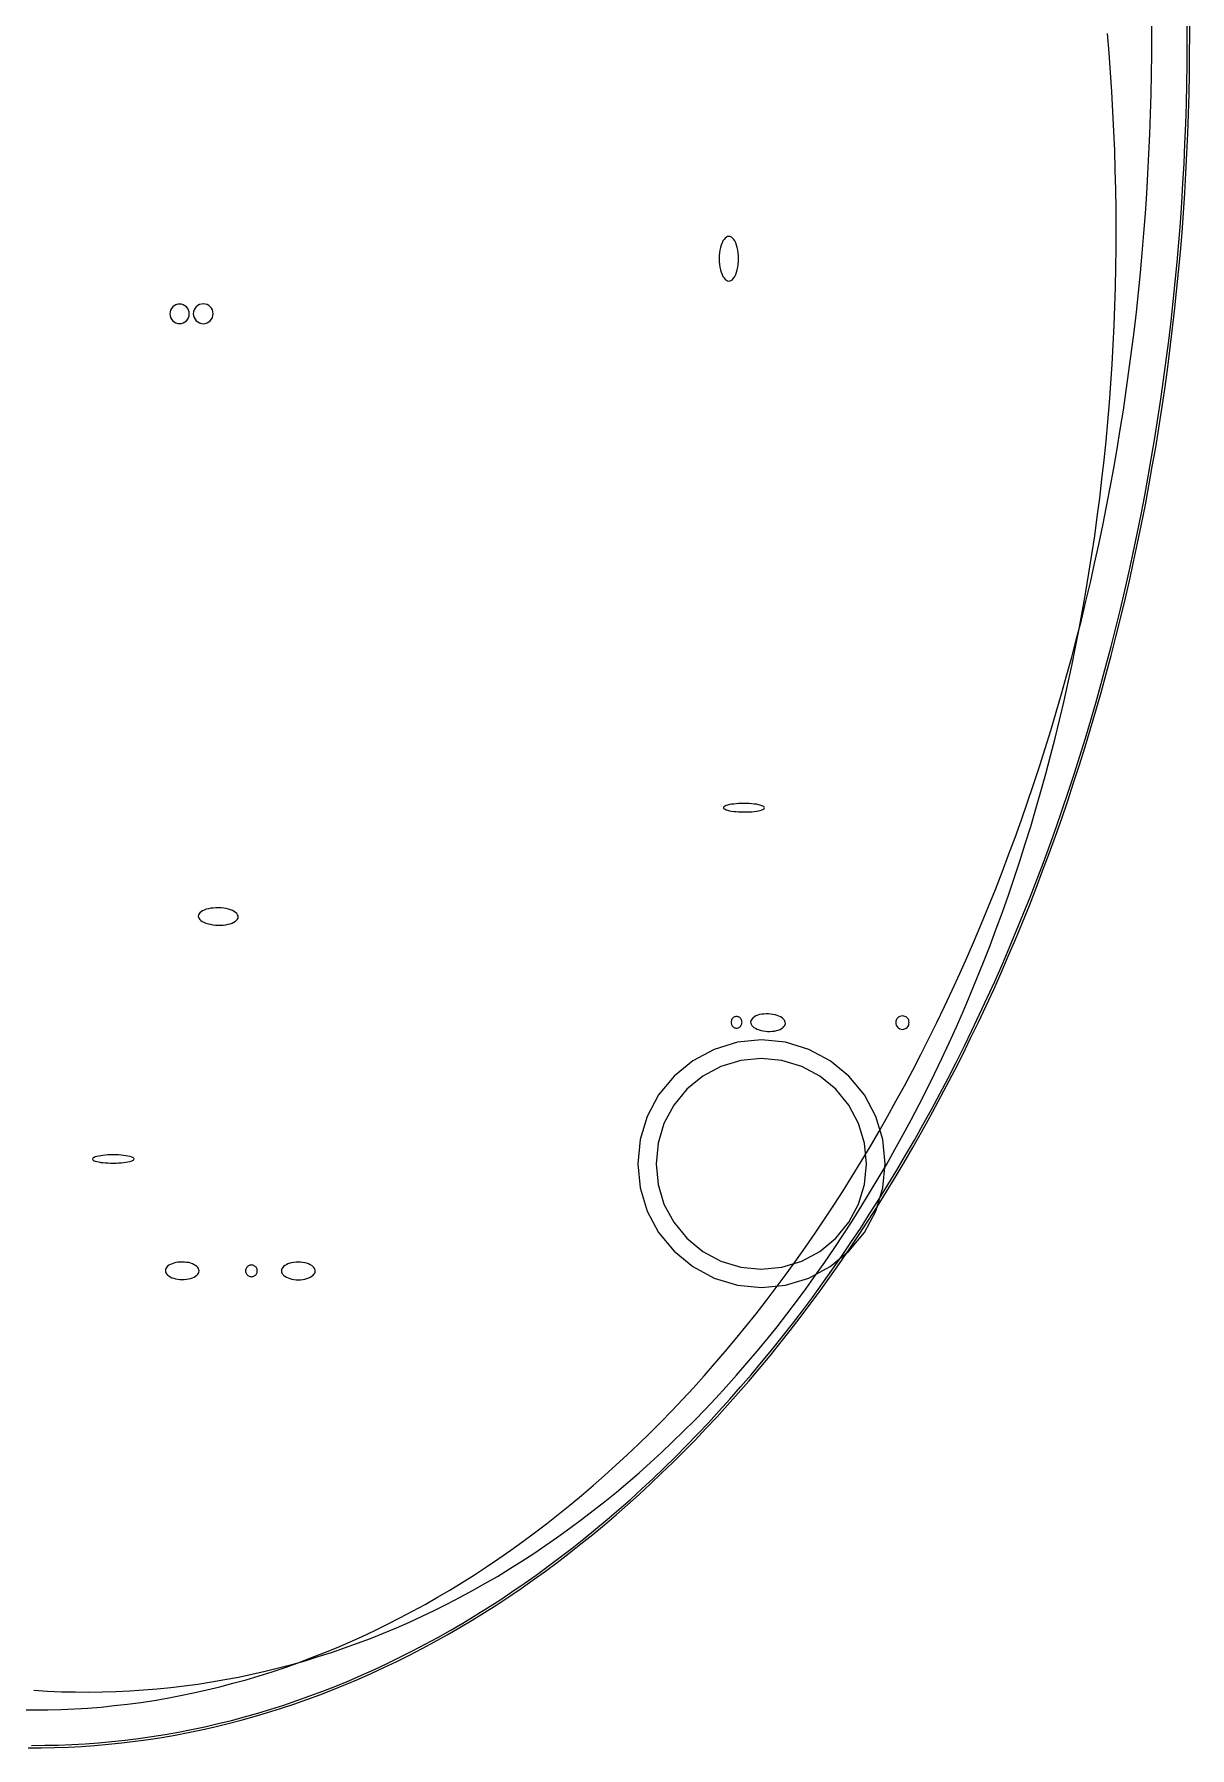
# Model space of a CAD drawing. Extents: x -1 to 217, y -22 to 302.
# Drawn here: x 107.8 to 217.1, y -22.3 to 139.6 of the extents above; entities that cross this region are included whole.
import ezdxf

# ---------------------------------------------------------------- set-up
doc = ezdxf.new("R2010")
doc.units = 0

msp = doc.modelspace()

# ---------------------------------------------------------------- linework, layer by layer
at = {"layer": 'CIRCLES'}
for p, q in [((120.67, 113.4), (120.65, 113.22)), ((120.72, 113.57), (120.67, 113.4)), ((120.8, 113.73), (120.72, 113.57)), ((120.92, 113.87), (120.8, 113.73)), ((121.06, 113.99), (120.92, 113.87)), ((121.22, 114.07), (121.06, 113.99)), ((121.39, 114.13), (121.22, 114.07)), ((121.57, 114.14), (121.39, 114.13)), ((121.75, 114.13), (121.57, 114.14)), ((121.92, 114.07), (121.75, 114.13)), ((122.08, 113.99), (121.92, 114.07)), ((122.22, 113.87), (122.08, 113.99)), ((122.34, 113.73), (122.22, 113.87)), ((122.42, 113.57), (122.34, 113.73)), ((122.48, 113.4), (122.42, 113.57)), ((122.49, 113.22), (122.48, 113.4)), ((122.89, 113.41), (122.87, 113.23)), ((122.94, 113.59), (122.89, 113.41)), ((123.03, 113.75), (122.94, 113.59)), ((123.15, 113.89), (123.03, 113.75)), ((123.29, 114.01), (123.15, 113.89)), ((123.45, 114.09), (123.29, 114.01)), ((123.63, 114.15), (123.45, 114.09)), ((123.81, 114.17), (123.63, 114.15)), ((123.99, 114.15), (123.81, 114.17)), ((124.17, 114.09), (123.99, 114.15)), ((124.33, 114.01), (124.17, 114.09)), ((124.47, 113.89), (124.33, 114.01)), ((124.59, 113.75), (124.47, 113.89)), ((124.68, 113.59), (124.59, 113.75)), ((124.73, 113.41), (124.68, 113.59)), ((124.75, 113.23), (124.73, 113.41)), ((120.65, 113.22), (120.67, 113.04)), ((120.67, 113.04), (120.72, 112.87)), ((120.72, 112.87), (120.8, 112.71)), ((120.8, 112.71), (120.92, 112.57)), ((120.92, 112.57), (121.06, 112.45)), ((121.06, 112.45), (121.22, 112.37)), ((121.22, 112.37), (121.39, 112.32)), ((121.39, 112.32), (121.57, 112.3)), ((121.57, 112.3), (121.75, 112.32)), ((121.75, 112.32), (121.92, 112.37)), ((121.92, 112.37), (122.08, 112.45)), ((122.08, 112.45), (122.22, 112.57)), ((122.22, 112.57), (122.34, 112.71)), ((122.34, 112.71), (122.42, 112.87)), ((122.42, 112.87), (122.48, 113.04)), ((122.48, 113.04), (122.49, 113.22)), ((122.87, 113.23), (122.89, 113.05)), ((122.89, 113.05), (122.94, 112.87)), ((122.94, 112.87), (123.03, 112.71)), ((123.03, 112.71), (123.15, 112.57)), ((123.15, 112.57), (123.29, 112.45)), ((123.29, 112.45), (123.45, 112.36)), ((123.45, 112.36), (123.63, 112.31)), ((123.63, 112.31), (123.81, 112.29)), ((123.81, 112.29), (123.99, 112.31)), ((123.99, 112.31), (124.17, 112.36)), ((124.17, 112.36), (124.33, 112.45)), ((124.33, 112.45), (124.47, 112.57)), ((124.47, 112.57), (124.59, 112.71)), ((124.59, 112.71), (124.68, 112.87)), ((124.68, 112.87), (124.73, 113.05)), ((124.73, 113.05), (124.75, 113.23)), ((189.31, 46.35), (189.29, 46.23)), ((189.29, 46.23), (189.31, 46.1)), ((189.34, 46.47), (189.31, 46.35)), ((189.31, 46.1), (189.34, 45.98)), ((189.4, 46.58), (189.34, 46.47)), ((189.34, 45.98), (189.4, 45.88)), ((189.48, 46.68), (189.4, 46.58)), ((189.4, 45.88), (189.48, 45.78)), ((189.58, 46.76), (189.48, 46.68)), ((189.48, 45.78), (189.58, 45.7)), ((189.69, 46.81), (189.58, 46.76)), ((189.58, 45.7), (189.69, 45.64)), ((189.8, 46.85), (189.69, 46.81)), ((189.69, 45.64), (189.8, 45.61)), ((189.93, 46.86), (189.8, 46.85)), ((189.8, 45.61), (189.93, 45.59)), ((190.05, 46.85), (189.93, 46.86)), ((189.93, 45.59), (190.05, 45.61)), ((190.17, 46.81), (190.05, 46.85)), ((190.05, 45.61), (190.17, 45.64)), ((190.28, 46.76), (190.17, 46.81)), ((190.17, 45.64), (190.28, 45.7)), ((190.38, 46.68), (190.28, 46.76)), ((190.28, 45.7), (190.38, 45.78)), ((190.46, 46.58), (190.38, 46.68)), ((190.38, 45.78), (190.46, 45.88)), ((190.52, 46.47), (190.46, 46.58)), ((190.46, 45.88), (190.52, 45.98)), ((190.55, 46.35), (190.52, 46.47)), ((190.52, 45.98), (190.55, 46.1)), ((190.56, 46.23), (190.55, 46.35)), ((190.55, 46.1), (190.56, 46.23)), ((174.32, 44.37), (172.12, 43.7)), ((176.6, 44.59), (174.32, 44.37)), ((178.88, 44.37), (176.6, 44.59)), ((181.08, 43.7), (178.88, 44.37)), ((170.1, 42.62), (168.33, 41.17)), ((172.12, 43.7), (170.1, 42.62)), ((174.64, 42.65), (172.77, 42.09)), ((176.58, 42.85), (174.64, 42.65)), ((178.53, 42.65), (176.58, 42.85)), ((180.4, 42.09), (178.53, 42.65)), ((183.1, 42.62), (181.08, 43.7)), ((184.87, 41.17), (183.1, 42.62)), ((168.33, 41.17), (166.87, 39.39)), ((171.05, 41.17), (169.54, 39.93)), ((172.77, 42.09), (171.05, 41.17)), ((182.12, 41.17), (180.4, 42.09)), ((183.63, 39.93), (182.12, 41.17)), ((186.33, 39.39), (184.87, 41.17)), ((166.87, 39.39), (165.79, 37.37)), ((169.54, 39.93), (168.3, 38.42)), ((184.86, 38.42), (183.63, 39.93)), ((187.41, 37.37), (186.33, 39.39)), ((165.79, 37.37), (165.13, 35.18)), ((168.3, 38.42), (167.38, 36.7)), ((185.79, 36.7), (184.86, 38.42)), ((188.08, 35.18), (187.41, 37.37)), ((167.38, 36.7), (166.82, 34.83)), ((186.35, 34.83), (185.79, 36.7)), ((165.13, 35.18), (164.9, 32.89)), ((166.82, 34.83), (166.63, 32.89)), ((186.54, 32.89), (186.35, 34.83)), ((188.3, 32.89), (188.08, 35.18)), ((164.9, 32.89), (165.13, 30.61)), ((166.63, 32.89), (166.82, 30.94)), ((186.35, 30.94), (186.54, 32.89)), ((188.08, 30.61), (188.3, 32.89)), ((166.82, 30.94), (167.38, 29.08)), ((185.79, 29.08), (186.35, 30.94)), ((165.13, 30.61), (165.79, 28.42)), ((187.41, 28.42), (188.08, 30.61)), ((165.79, 28.42), (166.87, 26.39)), ((167.38, 29.08), (168.3, 27.36)), ((184.86, 27.36), (185.79, 29.08)), ((186.33, 26.39), (187.41, 28.42)), ((166.87, 26.39), (168.33, 24.62)), ((168.3, 27.36), (169.54, 25.85)), ((183.63, 25.85), (184.86, 27.36)), ((184.87, 24.62), (186.33, 26.39)), ((168.33, 24.62), (170.1, 23.17)), ((169.54, 25.85), (171.05, 24.61)), ((171.05, 24.61), (172.77, 23.69)), ((180.4, 23.69), (182.12, 24.61)), ((182.12, 24.61), (183.63, 25.85)), ((183.1, 23.17), (184.87, 24.62)), ((170.1, 23.17), (172.12, 22.08)), ((172.77, 23.69), (174.64, 23.12)), ((174.64, 23.12), (176.58, 22.93)), ((176.58, 22.93), (178.53, 23.12)), ((178.53, 23.12), (180.4, 23.69)), ((181.08, 22.08), (183.1, 23.17)), ((172.12, 22.08), (174.32, 21.42)), ((174.32, 21.42), (176.6, 21.19)), ((176.6, 21.19), (178.88, 21.42)), ((178.88, 21.42), (181.08, 22.08))]:
    msp.add_line(p, q, dxfattribs=at)
at = {"layer": 'ELLIPSES'}
for p, q in [((213.51, 139.63), (213.51, 141.52)), ((217.1, 139.63), (217.09, 141.51)), ((209.48, 137.88), (209.32, 139.73)), ((213.51, 137.75), (213.51, 139.63)), ((216.87, 138.7), (216.87, 140.58)), ((217.09, 137.76), (217.1, 139.63)), ((209.61, 136.04), (209.48, 137.88)), ((213.48, 135.86), (213.51, 137.75)), ((216.86, 136.82), (216.87, 138.7)), ((217.07, 135.88), (217.09, 137.76)), ((216.83, 134.94), (216.86, 136.82)), ((209.74, 134.19), (209.61, 136.04)), ((213.45, 133.98), (213.48, 135.86)), ((216.78, 133.06), (216.83, 134.94)), ((217.03, 134), (217.07, 135.88)), ((209.84, 132.35), (209.74, 134.19)), ((213.39, 132.1), (213.45, 133.98)), ((216.72, 131.19), (216.78, 133.06)), ((216.98, 132.13), (217.03, 134)), ((209.93, 130.5), (209.84, 132.35)), ((213.33, 130.21), (213.39, 132.1)), ((216.65, 129.31), (216.72, 131.19)), ((216.92, 130.25), (216.98, 132.13)), ((210, 128.65), (209.93, 130.5)), ((213.24, 128.33), (213.33, 130.21)), ((216.83, 128.38), (216.92, 130.25)), ((210.06, 126.81), (210, 128.65)), ((213.15, 126.45), (213.24, 128.33)), ((216.56, 127.44), (216.65, 129.31)), ((216.74, 126.51), (216.83, 128.38)), ((210.1, 124.97), (210.06, 126.81)), ((213.03, 124.58), (213.15, 126.45)), ((216.46, 125.57), (216.56, 127.44)), ((216.63, 124.64), (216.74, 126.51)), ((210.13, 123.12), (210.1, 124.97)), ((216.34, 123.7), (216.46, 125.57)), ((210.14, 121.28), (210.13, 123.12)), ((212.91, 122.7), (213.03, 124.58)), ((216.21, 121.83), (216.34, 123.7)), ((216.5, 122.77), (216.63, 124.64)), ((212.76, 120.83), (212.91, 122.7)), ((216.06, 119.96), (216.21, 121.83)), ((216.37, 120.9), (216.5, 122.77)), ((172.87, 119.92), (172.79, 119.72)), ((172.96, 120.11), (172.87, 119.92)), ((173.06, 120.26), (172.96, 120.11)), ((173.17, 120.38), (173.06, 120.26)), ((173.28, 120.47), (173.17, 120.38)), ((173.39, 120.52), (173.28, 120.47)), ((173.51, 120.54), (173.39, 120.52)), ((173.63, 120.52), (173.51, 120.54)), ((173.75, 120.47), (173.63, 120.52)), ((173.86, 120.38), (173.75, 120.47)), ((173.97, 120.26), (173.86, 120.38)), ((174.07, 120.11), (173.97, 120.26)), ((174.16, 119.92), (174.07, 120.11)), ((174.24, 119.72), (174.16, 119.92)), ((210.13, 119.44), (210.14, 121.28)), ((212.61, 118.96), (212.76, 120.83)), ((215.9, 118.1), (216.06, 119.96)), ((216.21, 119.04), (216.37, 120.9)), ((172.61, 118.71), (172.6, 118.43)), ((172.6, 118.43), (172.61, 118.16)), ((172.63, 118.98), (172.61, 118.71)), ((172.67, 119.24), (172.63, 118.98)), ((172.73, 119.49), (172.67, 119.24)), ((172.79, 119.72), (172.73, 119.49)), ((174.3, 119.49), (174.24, 119.72)), ((174.35, 119.24), (174.3, 119.49)), ((174.39, 118.98), (174.35, 119.24)), ((174.42, 118.71), (174.39, 118.98)), ((174.42, 118.43), (174.42, 118.71)), ((174.42, 118.16), (174.42, 118.43)), ((210.11, 117.6), (210.13, 119.44)), ((212.44, 117.09), (212.61, 118.96)), ((216.04, 117.18), (216.21, 119.04)), ((172.61, 118.16), (172.63, 117.89)), ((172.63, 117.89), (172.67, 117.63)), ((172.67, 117.63), (172.73, 117.38)), ((172.73, 117.38), (172.79, 117.15)), ((172.79, 117.15), (172.87, 116.94)), ((172.87, 116.94), (172.96, 116.76)), ((172.96, 116.76), (173.06, 116.61)), ((173.06, 116.61), (173.17, 116.48)), ((173.86, 116.48), (173.97, 116.61)), ((173.97, 116.61), (174.07, 116.76)), ((174.07, 116.76), (174.16, 116.94)), ((174.16, 116.94), (174.24, 117.15)), ((174.24, 117.15), (174.3, 117.38)), ((174.3, 117.38), (174.35, 117.63)), ((174.35, 117.63), (174.39, 117.89)), ((174.39, 117.89), (174.42, 118.16)), ((210.07, 115.77), (210.11, 117.6)), ((212.25, 115.23), (212.44, 117.09)), ((215.73, 116.24), (215.9, 118.1)), ((215.86, 115.32), (216.04, 117.18)), ((173.17, 116.48), (173.28, 116.4)), ((173.28, 116.4), (173.39, 116.34)), ((173.39, 116.34), (173.51, 116.32)), ((173.51, 116.32), (173.63, 116.34)), ((173.63, 116.34), (173.75, 116.4)), ((173.75, 116.4), (173.86, 116.48)), ((210.01, 113.94), (210.07, 115.77)), ((212.05, 113.37), (212.25, 115.23)), ((215.53, 114.38), (215.73, 116.24)), ((215.66, 113.47), (215.86, 115.32)), ((209.94, 112.11), (210.01, 113.94)), ((211.83, 111.51), (212.05, 113.37)), ((215.33, 112.53), (215.53, 114.38)), ((215.45, 111.61), (215.66, 113.47)), ((209.86, 110.28), (209.94, 112.11)), ((215.11, 110.68), (215.33, 112.53)), ((209.75, 108.46), (209.86, 110.28)), ((211.6, 109.66), (211.83, 111.51)), ((214.88, 108.83), (215.11, 110.68)), ((215.22, 109.77), (215.45, 111.61)), ((211.35, 107.81), (211.6, 109.66)), ((214.63, 106.99), (214.88, 108.83)), ((214.98, 107.92), (215.22, 109.77)), ((209.63, 106.64), (209.75, 108.46)), ((211.09, 105.97), (211.35, 107.81)), ((214.37, 105.16), (214.63, 106.99)), ((214.73, 106.09), (214.98, 107.92)), ((209.5, 104.82), (209.63, 106.64)), ((210.82, 104.13), (211.09, 105.97)), ((214.46, 104.25), (214.73, 106.09)), ((209.35, 103.01), (209.5, 104.82)), ((210.53, 102.29), (210.82, 104.13)), ((214.09, 103.32), (214.37, 105.16)), ((214.17, 102.42), (214.46, 104.25)), ((209.18, 101.2), (209.35, 103.01)), ((210.23, 100.46), (210.53, 102.29)), ((213.8, 101.5), (214.09, 103.32)), ((213.88, 100.6), (214.17, 102.42)), ((209, 99.4), (209.18, 101.2)), ((209.91, 98.64), (210.23, 100.46)), ((213.49, 99.67), (213.8, 101.5)), ((213.56, 98.78), (213.88, 100.6)), ((208.8, 97.6), (209, 99.4)), ((213.17, 97.86), (213.49, 99.67)), ((208.59, 95.81), (208.8, 97.6)), ((209.58, 96.82), (209.91, 98.64)), ((212.84, 96.04), (213.17, 97.86)), ((213.24, 96.96), (213.56, 98.78)), ((208.35, 94.02), (208.59, 95.81)), ((209.23, 95.01), (209.58, 96.82)), ((212.49, 94.24), (212.84, 96.04)), ((212.9, 95.16), (213.24, 96.96)), ((208.11, 92.24), (208.35, 94.02)), ((208.87, 93.21), (209.23, 95.01)), ((212.13, 92.44), (212.49, 94.24)), ((212.54, 93.35), (212.9, 95.16)), ((208.49, 91.41), (208.87, 93.21)), ((211.75, 90.64), (212.13, 92.44)), ((212.17, 91.56), (212.54, 93.35)), ((207.85, 90.47), (208.11, 92.24)), ((208.1, 89.62), (208.49, 91.41)), ((211.79, 89.77), (212.17, 91.56)), ((207.57, 88.7), (207.85, 90.47)), ((207.7, 87.83), (208.1, 89.62)), ((211.36, 88.86), (211.75, 90.64)), ((211.39, 87.98), (211.79, 89.77)), ((207.28, 86.94), (207.57, 88.7)), ((207.28, 86.05), (207.7, 87.83)), ((210.96, 87.08), (211.36, 88.86)), ((210.98, 86.21), (211.39, 87.98)), ((206.85, 84.28), (207.28, 86.05)), ((206.97, 85.18), (207.28, 86.94)), ((210.54, 85.31), (210.96, 87.08)), ((210.56, 84.44), (210.98, 86.21)), ((206.4, 82.52), (206.85, 84.28)), ((206.64, 83.44), (206.97, 85.18)), ((210.11, 83.54), (210.54, 85.31)), ((210.12, 82.68), (210.56, 84.44)), ((206.3, 81.7), (206.64, 83.44)), ((209.66, 81.78), (210.11, 83.54)), ((209.67, 80.93), (210.12, 82.68)), ((205.94, 80.77), (206.4, 82.52)), ((205.95, 79.96), (206.3, 81.7)), ((209.2, 80.03), (209.66, 81.78)), ((205.46, 79.02), (205.94, 80.77)), ((205.58, 78.24), (205.95, 79.96)), ((208.73, 78.29), (209.2, 80.03)), ((209.2, 79.18), (209.67, 80.93)), ((204.98, 77.29), (205.46, 79.02)), ((205.19, 76.52), (205.58, 78.24)), ((208.24, 76.56), (208.73, 78.29)), ((208.72, 77.44), (209.2, 79.18)), ((204.47, 75.56), (204.98, 77.29)), ((204.79, 74.82), (205.19, 76.52)), ((207.74, 74.83), (208.24, 76.56)), ((208.23, 75.71), (208.72, 77.44)), ((203.96, 73.84), (204.47, 75.56)), ((204.37, 73.12), (204.79, 74.82)), ((207.23, 73.11), (207.74, 74.83)), ((207.72, 73.99), (208.23, 75.71)), ((203.43, 72.13), (203.96, 73.84)), ((203.94, 71.43), (204.37, 73.12)), ((206.7, 71.41), (207.23, 73.11)), ((207.2, 72.28), (207.72, 73.99)), ((202.89, 70.43), (203.43, 72.13)), ((203.49, 69.75), (203.94, 71.43)), ((206.16, 69.71), (206.7, 71.41)), ((206.67, 70.58), (207.2, 72.28)), ((202.33, 68.74), (202.89, 70.43)), ((203.03, 68.08), (203.49, 69.75)), ((205.6, 68.02), (206.16, 69.71)), ((206.12, 68.88), (206.67, 70.58)), ((201.76, 67.06), (202.33, 68.74)), ((202.55, 66.42), (203.03, 68.08)), ((205.04, 66.34), (205.6, 68.02)), ((205.56, 67.2), (206.12, 68.88)), ((173.02, 66.6), (173, 66.55)), ((173, 66.55), (173.01, 66.49)), ((173.01, 66.49), (173.06, 66.44)), ((173.07, 66.65), (173.02, 66.6)), ((173.06, 66.44), (173.15, 66.39)), ((173.15, 66.7), (173.07, 66.65)), ((173.26, 66.75), (173.15, 66.7)), ((173.4, 66.79), (173.26, 66.75)), ((173.57, 66.83), (173.4, 66.79)), ((173.76, 66.86), (173.57, 66.83)), ((173.97, 66.89), (173.76, 66.86)), ((174.2, 66.92), (173.97, 66.89)), ((174.44, 66.93), (174.2, 66.92)), ((174.69, 66.94), (174.44, 66.93)), ((174.94, 66.94), (174.69, 66.94)), ((175.19, 66.94), (174.94, 66.94)), ((175.44, 66.93), (175.19, 66.94)), ((175.68, 66.91), (175.44, 66.93)), ((175.91, 66.89), (175.68, 66.91)), ((176.12, 66.86), (175.91, 66.89)), ((176.31, 66.82), (176.12, 66.86)), ((176.48, 66.78), (176.31, 66.82)), ((176.62, 66.73), (176.48, 66.78)), ((176.73, 66.69), (176.62, 66.73)), ((176.81, 66.64), (176.73, 66.69)), ((176.73, 66.38), (176.81, 66.43)), ((176.86, 66.58), (176.81, 66.64)), ((176.81, 66.43), (176.86, 66.48)), ((176.88, 66.53), (176.86, 66.58)), ((176.86, 66.48), (176.88, 66.53)), ((201.18, 65.39), (201.76, 67.06)), ((202.06, 64.77), (202.55, 66.42)), ((204.99, 65.53), (205.56, 67.2)), ((173.15, 66.39), (173.26, 66.34)), ((173.26, 66.34), (173.4, 66.3)), ((173.4, 66.3), (173.57, 66.26)), ((173.57, 66.26), (173.76, 66.22)), ((173.76, 66.22), (173.97, 66.19)), ((173.97, 66.19), (174.19, 66.17)), ((174.19, 66.17), (174.43, 66.15)), ((174.43, 66.15), (174.68, 66.14)), ((174.68, 66.14), (174.94, 66.14)), ((174.94, 66.14), (175.19, 66.14)), ((175.19, 66.14), (175.44, 66.15)), ((175.44, 66.15), (175.68, 66.16)), ((175.68, 66.16), (175.9, 66.19)), ((175.9, 66.19), (176.12, 66.21)), ((176.12, 66.21), (176.31, 66.25)), ((176.31, 66.25), (176.47, 66.29)), ((176.47, 66.29), (176.62, 66.33)), ((176.62, 66.33), (176.73, 66.38)), ((200.58, 63.73), (201.18, 65.39)), ((204.4, 63.86), (204.99, 65.53)), ((204.46, 64.67), (205.04, 66.34)), ((199.97, 62.08), (200.58, 63.73)), ((201.55, 63.13), (202.06, 64.77)), ((203.8, 62.21), (204.4, 63.86)), ((203.86, 63.01), (204.46, 64.67)), ((199.35, 60.44), (199.97, 62.08)), ((201.03, 61.5), (201.55, 63.13)), ((203.19, 60.56), (203.8, 62.21)), ((203.26, 61.36), (203.86, 63.01)), ((198.72, 58.82), (199.35, 60.44)), ((200.5, 59.88), (201.03, 61.5)), ((202.57, 58.93), (203.19, 60.56)), ((202.64, 59.73), (203.26, 61.36)), ((198.07, 57.2), (198.72, 58.82)), ((199.95, 58.27), (200.5, 59.88)), ((201.93, 57.31), (202.57, 58.93)), ((202.01, 58.1), (202.64, 59.73)), ((123.6, 56.71), (123.49, 56.61)), ((123.74, 56.79), (123.6, 56.71)), ((123.91, 56.87), (123.74, 56.79)), ((124.09, 56.94), (123.91, 56.87)), ((124.3, 56.99), (124.09, 56.94)), ((124.52, 57.04), (124.3, 56.99)), ((124.76, 57.06), (124.52, 57.04)), ((125, 57.08), (124.76, 57.06)), ((125.25, 57.08), (125, 57.08)), ((125.49, 57.07), (125.25, 57.08)), ((125.74, 57.04), (125.49, 57.07)), ((125.97, 57), (125.74, 57.04)), ((126.19, 56.95), (125.97, 57)), ((126.39, 56.88), (126.19, 56.95)), ((126.58, 56.81), (126.39, 56.88)), ((126.74, 56.72), (126.58, 56.81)), ((126.87, 56.63), (126.74, 56.72)), ((197.41, 55.6), (198.07, 57.2)), ((199.38, 56.67), (199.95, 58.27)), ((201.28, 55.7), (201.93, 57.31)), ((201.36, 56.48), (202.01, 58.1)), ((123.36, 56.41), (123.34, 56.3)), ((123.34, 56.3), (123.35, 56.2)), ((123.35, 56.2), (123.4, 56.09)), ((123.41, 56.51), (123.36, 56.41)), ((123.4, 56.09), (123.48, 55.99)), ((123.49, 56.61), (123.41, 56.51)), ((123.48, 55.99), (123.58, 55.89)), ((123.58, 55.89), (123.72, 55.79)), ((123.72, 55.79), (123.88, 55.71)), ((123.88, 55.71), (124.06, 55.63)), ((124.06, 55.63), (124.27, 55.57)), ((124.27, 55.57), (124.49, 55.52)), ((124.49, 55.52), (124.72, 55.48)), ((124.72, 55.48), (124.96, 55.45)), ((124.96, 55.45), (125.21, 55.44)), ((125.21, 55.44), (125.45, 55.44)), ((125.45, 55.44), (125.7, 55.45)), ((125.7, 55.45), (125.93, 55.48)), ((125.93, 55.48), (126.15, 55.52)), ((126.15, 55.52), (126.36, 55.58)), ((126.36, 55.58), (126.55, 55.64)), ((126.55, 55.64), (126.71, 55.72)), ((126.71, 55.72), (126.85, 55.81)), ((126.85, 55.81), (126.96, 55.9)), ((126.98, 56.53), (126.87, 56.63)), ((126.96, 55.9), (127.05, 56)), ((127.06, 56.43), (126.98, 56.53)), ((127.05, 56), (127.1, 56.11)), ((127.1, 56.32), (127.06, 56.43)), ((127.12, 56.21), (127.1, 56.32)), ((127.1, 56.11), (127.12, 56.21)), ((196.73, 54.01), (197.41, 55.6)), ((198.21, 53.51), (198.8, 55.09)), ((198.8, 55.09), (199.38, 56.67)), ((200.62, 54.1), (201.28, 55.7)), ((200.7, 54.88), (201.36, 56.48)), ((196.05, 52.43), (196.73, 54.01)), ((197.6, 51.95), (198.21, 53.51)), ((199.94, 52.51), (200.62, 54.1)), ((200.03, 53.28), (200.7, 54.88)), ((195.35, 50.86), (196.05, 52.43)), ((196.98, 50.4), (197.6, 51.95)), ((199.26, 50.93), (199.94, 52.51)), ((199.35, 51.7), (200.03, 53.28)), ((194.64, 49.3), (195.35, 50.86)), ((196.34, 48.87), (196.98, 50.4)), ((198.56, 49.37), (199.26, 50.93)), ((198.66, 50.13), (199.35, 51.7)), ((193.91, 47.76), (194.64, 49.3)), ((195.69, 47.34), (196.34, 48.87)), ((197.84, 47.81), (198.56, 49.37)), ((197.95, 48.57), (198.66, 50.13)), ((176.42, 46.98), (176.24, 46.92)), ((176.62, 47.02), (176.42, 46.98)), ((176.82, 47.04), (176.62, 47.02)), ((177.03, 47.06), (176.82, 47.04)), ((177.25, 47.05), (177.03, 47.06)), ((177.46, 47.04), (177.25, 47.05)), ((177.67, 47.01), (177.46, 47.04)), ((177.88, 46.97), (177.67, 47.01)), ((178.07, 46.91), (177.88, 46.97)), ((193.18, 46.23), (193.91, 47.76)), ((195.03, 45.83), (195.69, 47.34)), ((196.5, 45.49), (197.23, 47.02)), ((197.12, 46.27), (197.84, 47.81)), ((197.23, 47.02), (197.95, 48.57)), ((173.74, 46.33), (173.73, 46.26)), ((173.73, 46.26), (173.74, 46.19)), ((173.75, 46.4), (173.74, 46.33)), ((173.74, 46.19), (173.75, 46.12)), ((173.77, 46.47), (173.75, 46.4)), ((173.75, 46.12), (173.77, 46.05)), ((173.8, 46.54), (173.77, 46.47)), ((173.77, 46.05), (173.8, 45.98)), ((173.84, 46.6), (173.8, 46.54)), ((173.8, 45.98), (173.84, 45.92)), ((173.88, 46.65), (173.84, 46.6)), ((173.84, 45.92), (173.88, 45.87)), ((173.93, 46.7), (173.88, 46.65)), ((173.88, 45.87), (173.93, 45.82)), ((173.99, 46.74), (173.93, 46.7)), ((173.93, 45.82), (173.99, 45.78)), ((174.05, 46.77), (173.99, 46.74)), ((173.99, 45.78), (174.05, 45.75)), ((174.11, 46.79), (174.05, 46.77)), ((174.05, 45.75), (174.11, 45.73)), ((174.18, 46.81), (174.11, 46.79)), ((174.11, 45.73), (174.18, 45.71)), ((174.24, 46.81), (174.18, 46.81)), ((174.18, 45.71), (174.24, 45.71)), ((174.31, 46.81), (174.24, 46.81)), ((174.24, 45.71), (174.31, 45.71)), ((174.38, 46.79), (174.31, 46.81)), ((174.31, 45.71), (174.38, 45.73)), ((174.44, 46.77), (174.38, 46.79)), ((174.38, 45.73), (174.44, 45.75)), ((174.5, 46.74), (174.44, 46.77)), ((174.44, 45.75), (174.5, 45.78)), ((174.56, 46.7), (174.5, 46.74)), ((174.5, 45.78), (174.56, 45.82)), ((174.61, 46.65), (174.56, 46.7)), ((174.56, 45.82), (174.61, 45.87)), ((174.65, 46.6), (174.61, 46.65)), ((174.61, 45.87), (174.65, 45.92)), ((174.69, 46.54), (174.65, 46.6)), ((174.65, 45.92), (174.69, 45.98)), ((174.72, 46.47), (174.69, 46.54)), ((174.69, 45.98), (174.72, 46.05)), ((174.74, 46.4), (174.72, 46.47)), ((174.72, 46.05), (174.74, 46.12)), ((174.75, 46.33), (174.74, 46.4)), ((174.74, 46.12), (174.75, 46.19)), ((174.76, 46.26), (174.75, 46.33)), ((174.75, 46.19), (174.76, 46.26)), ((175.59, 46.4), (175.57, 46.29)), ((175.57, 46.29), (175.58, 46.18)), ((175.58, 46.18), (175.62, 46.07)), ((175.64, 46.5), (175.59, 46.4)), ((175.62, 46.07), (175.68, 45.97)), ((175.71, 46.6), (175.64, 46.5)), ((175.68, 45.97), (175.78, 45.87)), ((175.81, 46.7), (175.71, 46.6)), ((175.78, 45.87), (175.89, 45.77)), ((175.93, 46.78), (175.81, 46.7)), ((175.89, 45.77), (176.03, 45.69)), ((176.08, 46.86), (175.93, 46.78)), ((176.03, 45.69), (176.19, 45.61)), ((176.24, 46.92), (176.08, 46.86)), ((176.19, 45.61), (176.37, 45.54)), ((176.37, 45.54), (176.56, 45.49)), ((176.56, 45.49), (176.76, 45.44)), ((176.76, 45.44), (176.97, 45.41)), ((176.97, 45.41), (177.18, 45.4)), ((177.18, 45.4), (177.4, 45.4)), ((177.4, 45.4), (177.61, 45.41)), ((177.61, 45.41), (177.82, 45.43)), ((177.82, 45.43), (178.01, 45.47)), ((178.01, 45.47), (178.19, 45.53)), ((178.24, 46.84), (178.07, 46.91)), ((178.19, 45.53), (178.36, 45.59)), ((178.4, 46.77), (178.24, 46.84)), ((178.36, 45.59), (178.5, 45.67)), ((178.54, 46.68), (178.4, 46.77)), ((178.5, 45.67), (178.62, 45.75)), ((178.66, 46.58), (178.54, 46.68)), ((178.62, 45.75), (178.72, 45.85)), ((178.75, 46.48), (178.66, 46.58)), ((178.72, 45.85), (178.8, 45.95)), ((178.81, 46.38), (178.75, 46.48)), ((178.8, 45.95), (178.84, 46.05)), ((178.85, 46.27), (178.81, 46.38)), ((178.84, 46.05), (178.86, 46.16)), ((178.86, 46.16), (178.85, 46.27)), ((192.43, 44.72), (193.18, 46.23)), ((194.35, 44.33), (195.03, 45.83)), ((195.76, 43.97), (196.5, 45.49)), ((196.38, 44.75), (197.12, 46.27)), ((191.67, 43.22), (192.43, 44.72)), ((193.66, 42.85), (194.35, 44.33)), ((195, 42.46), (195.76, 43.97)), ((195.64, 43.23), (196.38, 44.75)), ((190.9, 41.73), (191.67, 43.22)), ((192.95, 41.38), (193.66, 42.85)), ((194.24, 40.97), (195, 42.46)), ((194.88, 41.73), (195.64, 43.23)), ((190.12, 40.25), (190.9, 41.73)), ((192.23, 39.92), (192.95, 41.38)), ((193.46, 39.49), (194.24, 40.97)), ((194.1, 40.24), (194.88, 41.73)), ((189.32, 38.79), (190.12, 40.25)), ((191.5, 38.48), (192.23, 39.92)), ((192.67, 38.02), (193.46, 39.49)), ((193.32, 38.77), (194.1, 40.24)), ((187.7, 35.92), (188.52, 37.35)), ((188.52, 37.35), (189.32, 38.79)), ((190.75, 37.05), (191.5, 38.48)), ((191.72, 35.86), (192.53, 37.3)), ((191.87, 36.56), (192.67, 38.02)), ((192.53, 37.3), (193.32, 38.77)), ((186.87, 34.5), (187.7, 35.92)), ((189.22, 34.24), (190, 35.64)), ((190, 35.64), (190.75, 37.05)), ((190.9, 34.42), (191.72, 35.86)), ((191.06, 35.12), (191.87, 36.56)), ((186.03, 33.1), (186.87, 34.5)), ((188.44, 32.86), (189.22, 34.24)), ((190.08, 33), (190.9, 34.42)), ((190.23, 33.7), (191.06, 35.12)), ((113.36, 33.39), (113.34, 33.33)), ((113.34, 33.33), (113.36, 33.28)), ((113.41, 33.44), (113.36, 33.39)), ((113.36, 33.28), (113.41, 33.23)), ((113.49, 33.49), (113.41, 33.44)), ((113.41, 33.23), (113.49, 33.18)), ((113.6, 33.53), (113.49, 33.49)), ((113.49, 33.18), (113.6, 33.14)), ((113.75, 33.57), (113.6, 33.53)), ((113.6, 33.14), (113.75, 33.1)), ((113.92, 33.61), (113.75, 33.57)), ((113.75, 33.1), (113.92, 33.06)), ((114.11, 33.65), (113.92, 33.61)), ((113.92, 33.06), (114.11, 33.02)), ((114.32, 33.68), (114.11, 33.65)), ((114.11, 33.02), (114.32, 33)), ((114.55, 33.7), (114.32, 33.68)), ((114.32, 33), (114.55, 32.97)), ((114.8, 33.72), (114.55, 33.7)), ((114.55, 32.97), (114.8, 32.96)), ((115.05, 33.73), (114.8, 33.72)), ((114.8, 32.96), (115.05, 32.95)), ((115.3, 33.73), (115.05, 33.73)), ((115.05, 32.95), (115.3, 32.94)), ((115.56, 33.73), (115.3, 33.73)), ((115.3, 32.94), (115.56, 32.95)), ((115.81, 33.72), (115.56, 33.73)), ((115.56, 32.95), (115.81, 32.96)), ((116.05, 33.7), (115.81, 33.72)), ((115.81, 32.96), (116.06, 32.97)), ((116.28, 33.68), (116.05, 33.7)), ((116.06, 32.97), (116.29, 33)), ((116.5, 33.65), (116.28, 33.68)), ((116.29, 33), (116.5, 33.03)), ((116.69, 33.62), (116.5, 33.65)), ((116.5, 33.03), (116.69, 33.06)), ((116.86, 33.58), (116.69, 33.62)), ((116.69, 33.06), (116.86, 33.1)), ((117, 33.54), (116.86, 33.58)), ((116.86, 33.1), (117, 33.14)), ((117.12, 33.49), (117, 33.54)), ((117, 33.14), (117.12, 33.19)), ((117.2, 33.44), (117.12, 33.49)), ((117.12, 33.19), (117.2, 33.24)), ((117.25, 33.39), (117.2, 33.44)), ((117.2, 33.24), (117.25, 33.29)), ((117.27, 33.34), (117.25, 33.39)), ((117.25, 33.29), (117.27, 33.34)), ((185.18, 31.71), (186.03, 33.1)), ((187.64, 31.49), (188.44, 32.86)), ((189.24, 31.59), (190.08, 33)), ((189.4, 32.29), (190.23, 33.7)), ((184.32, 30.34), (185.18, 31.71)), ((186.83, 30.13), (187.64, 31.49)), ((187.7, 29.5), (188.55, 30.89)), ((188.39, 30.2), (189.24, 31.59)), ((188.55, 30.89), (189.4, 32.29)), ((183.44, 28.98), (184.32, 30.34)), ((186.01, 28.8), (186.83, 30.13)), ((186.83, 28.14), (187.7, 29.5)), ((187.53, 28.83), (188.39, 30.2)), ((181.67, 26.32), (182.56, 27.64)), ((182.56, 27.64), (183.44, 28.98)), ((185.18, 27.47), (186.01, 28.8)), ((185.95, 26.78), (186.83, 28.14)), ((186.65, 27.47), (187.53, 28.83)), ((180.76, 25.01), (181.67, 26.32)), ((183.47, 24.88), (184.33, 26.17)), ((184.33, 26.17), (185.18, 27.47)), ((184.88, 24.79), (185.77, 26.12)), ((185.06, 25.45), (185.95, 26.78)), ((185.77, 26.12), (186.65, 27.47)), ((179.85, 23.72), (180.76, 25.01)), ((182.6, 23.6), (183.47, 24.88)), ((183.98, 23.47), (184.88, 24.79)), ((184.16, 24.12), (185.06, 25.45)), ((120.24, 22.9), (120.23, 22.79)), ((120.23, 22.79), (120.24, 22.68)), ((120.28, 23), (120.24, 22.9)), ((120.24, 22.68), (120.28, 22.57)), ((120.35, 23.1), (120.28, 23)), ((120.44, 23.2), (120.35, 23.1)), ((120.56, 23.29), (120.44, 23.2)), ((120.7, 23.37), (120.56, 23.29)), ((120.86, 23.44), (120.7, 23.37)), ((121.03, 23.5), (120.86, 23.44)), ((121.22, 23.55), (121.03, 23.5)), ((121.41, 23.58), (121.22, 23.55)), ((121.62, 23.6), (121.41, 23.58)), ((121.83, 23.6), (121.62, 23.6)), ((122.04, 23.6), (121.83, 23.6)), ((122.24, 23.57), (122.04, 23.6)), ((122.44, 23.54), (122.24, 23.57)), ((122.62, 23.49), (122.44, 23.54)), ((122.8, 23.42), (122.62, 23.49)), ((122.95, 23.35), (122.8, 23.42)), ((123.09, 23.27), (122.95, 23.35)), ((123.2, 23.18), (123.09, 23.27)), ((123.3, 23.08), (123.2, 23.18)), ((123.36, 22.98), (123.3, 23.08)), ((123.4, 22.87), (123.36, 22.98)), ((123.41, 22.76), (123.4, 22.87)), ((123.4, 22.65), (123.41, 22.76)), ((127.82, 22.84), (127.81, 22.76)), ((127.81, 22.76), (127.82, 22.69)), ((127.83, 22.91), (127.82, 22.84)), ((127.82, 22.69), (127.83, 22.62)), ((127.86, 22.98), (127.83, 22.91)), ((127.89, 23.04), (127.86, 22.98)), ((127.93, 23.1), (127.89, 23.04)), ((127.98, 23.15), (127.93, 23.1)), ((128.03, 23.2), (127.98, 23.15)), ((128.09, 23.24), (128.03, 23.2)), ((128.15, 23.27), (128.09, 23.24)), ((128.22, 23.3), (128.15, 23.27)), ((128.29, 23.31), (128.22, 23.3)), ((128.37, 23.32), (128.29, 23.31)), ((128.44, 23.31), (128.37, 23.32)), ((128.51, 23.3), (128.44, 23.31)), ((128.58, 23.27), (128.51, 23.3)), ((128.64, 23.24), (128.58, 23.27)), ((128.7, 23.2), (128.64, 23.24)), ((128.76, 23.15), (128.7, 23.2)), ((128.8, 23.1), (128.76, 23.15)), ((128.84, 23.04), (128.8, 23.1)), ((128.87, 22.98), (128.84, 23.04)), ((128.9, 22.91), (128.87, 22.98)), ((128.91, 22.84), (128.9, 22.91)), ((128.9, 22.62), (128.91, 22.69)), ((128.92, 22.76), (128.91, 22.84)), ((128.91, 22.69), (128.92, 22.76)), ((131.21, 22.86), (131.2, 22.75)), ((131.2, 22.75), (131.21, 22.65)), ((131.25, 22.97), (131.21, 22.86)), ((131.32, 23.07), (131.25, 22.97)), ((131.41, 23.17), (131.32, 23.07)), ((131.53, 23.26), (131.41, 23.17)), ((131.67, 23.34), (131.53, 23.26)), ((131.82, 23.42), (131.67, 23.34)), ((132, 23.48), (131.82, 23.42)), ((132.18, 23.53), (132, 23.48)), ((132.38, 23.56), (132.18, 23.53)), ((132.59, 23.58), (132.38, 23.56)), ((132.8, 23.59), (132.59, 23.58)), ((133.01, 23.58), (132.8, 23.59)), ((133.21, 23.56), (133.01, 23.58)), ((133.41, 23.53), (133.21, 23.56)), ((133.6, 23.48), (133.41, 23.53)), ((133.77, 23.42), (133.6, 23.48)), ((133.93, 23.35), (133.77, 23.42)), ((134.07, 23.27), (133.93, 23.35)), ((134.18, 23.18), (134.07, 23.27)), ((134.28, 23.08), (134.18, 23.18)), ((134.34, 22.98), (134.28, 23.08)), ((134.39, 22.87), (134.34, 22.98)), ((134.4, 22.76), (134.39, 22.87)), ((134.39, 22.65), (134.4, 22.76)), ((178.92, 22.44), (179.85, 23.72)), ((181.72, 22.35), (182.6, 23.6)), ((182.34, 21.53), (183.25, 22.82)), ((183.06, 22.17), (183.98, 23.47)), ((183.25, 22.82), (184.16, 24.12)), ((120.28, 22.57), (120.34, 22.47)), ((120.34, 22.47), (120.44, 22.37)), ((120.44, 22.37), (120.55, 22.28)), ((120.55, 22.28), (120.69, 22.2)), ((120.69, 22.2), (120.84, 22.12)), ((120.84, 22.12), (121.02, 22.06)), ((121.02, 22.06), (121.2, 22.01)), ((121.2, 22.01), (121.4, 21.98)), ((121.4, 21.98), (121.61, 21.95)), ((121.61, 21.95), (121.81, 21.94)), ((121.81, 21.94), (122.02, 21.95)), ((122.02, 21.95), (122.23, 21.97)), ((122.23, 21.97), (122.42, 22)), ((122.42, 22), (122.61, 22.05)), ((122.61, 22.05), (122.79, 22.11)), ((122.79, 22.11), (122.94, 22.18)), ((122.94, 22.18), (123.08, 22.26)), ((123.08, 22.26), (123.2, 22.35)), ((123.2, 22.35), (123.29, 22.44)), ((123.29, 22.44), (123.36, 22.55)), ((123.36, 22.55), (123.4, 22.65)), ((127.83, 22.62), (127.86, 22.55)), ((127.86, 22.55), (127.89, 22.49)), ((127.89, 22.49), (127.93, 22.43)), ((127.93, 22.43), (127.98, 22.37)), ((127.98, 22.37), (128.03, 22.33)), ((128.03, 22.33), (128.09, 22.29)), ((128.09, 22.29), (128.15, 22.26)), ((128.15, 22.26), (128.22, 22.23)), ((128.22, 22.23), (128.29, 22.22)), ((128.29, 22.22), (128.37, 22.21)), ((128.37, 22.21), (128.44, 22.22)), ((128.44, 22.22), (128.51, 22.23)), ((128.51, 22.23), (128.58, 22.26)), ((128.58, 22.26), (128.64, 22.29)), ((128.64, 22.29), (128.7, 22.33)), ((128.7, 22.33), (128.76, 22.37)), ((128.76, 22.37), (128.8, 22.43)), ((128.8, 22.43), (128.84, 22.49)), ((128.84, 22.49), (128.87, 22.55)), ((128.87, 22.55), (128.9, 22.62)), ((131.21, 22.65), (131.25, 22.54)), ((131.25, 22.54), (131.32, 22.44)), ((131.32, 22.44), (131.41, 22.34)), ((131.41, 22.34), (131.53, 22.25)), ((131.53, 22.25), (131.67, 22.17)), ((131.67, 22.17), (131.83, 22.1)), ((131.83, 22.1), (132, 22.04)), ((132, 22.04), (132.19, 21.99)), ((132.19, 21.99), (132.39, 21.95)), ((132.39, 21.95), (132.59, 21.93)), ((132.59, 21.93), (132.8, 21.93)), ((132.8, 21.93), (133.01, 21.93)), ((133.01, 21.93), (133.22, 21.96)), ((133.22, 21.96), (133.41, 21.99)), ((133.41, 21.99), (133.6, 22.04)), ((133.6, 22.04), (133.78, 22.1)), ((133.78, 22.1), (133.93, 22.17)), ((133.93, 22.17), (134.07, 22.26)), ((134.07, 22.26), (134.19, 22.35)), ((134.19, 22.35), (134.28, 22.44)), ((134.28, 22.44), (134.35, 22.55)), ((134.35, 22.55), (134.39, 22.65)), ((177.04, 19.94), (177.99, 21.18)), ((177.99, 21.18), (178.92, 22.44)), ((179.92, 19.88), (180.82, 21.11)), ((180.82, 21.11), (181.72, 22.35)), ((181.41, 20.25), (182.34, 21.53)), ((182.14, 20.89), (183.06, 22.17)), ((176.09, 18.71), (177.04, 19.94)), ((179, 18.68), (179.92, 19.88)), ((180.26, 18.37), (181.21, 19.62)), ((180.47, 18.99), (181.41, 20.25)), ((181.21, 19.62), (182.14, 20.89)), ((175.12, 17.5), (176.09, 18.71)), ((178.07, 17.49), (179, 18.68)), ((179.31, 17.13), (180.26, 18.37)), ((179.52, 17.75), (180.47, 18.99)), ((173.16, 15.14), (174.15, 16.31)), ((174.15, 16.31), (175.12, 17.5)), ((176.18, 15.17), (177.13, 16.32)), ((177.13, 16.32), (178.07, 17.49)), ((177.59, 15.31), (178.56, 16.52)), ((178.35, 15.91), (179.31, 17.13)), ((178.56, 16.52), (179.52, 17.75)), ((172.17, 13.98), (173.16, 15.14)), ((175.22, 14.03), (176.18, 15.17)), ((176.39, 13.52), (177.38, 14.71)), ((176.61, 14.12), (177.59, 15.31)), ((177.38, 14.71), (178.35, 15.91)), ((171.17, 12.84), (172.17, 13.98)), ((174.25, 12.91), (175.22, 14.03)), ((175.4, 12.35), (176.39, 13.52)), ((175.63, 12.94), (176.61, 14.12)), ((169.14, 10.62), (170.16, 11.72)), ((170.16, 11.72), (171.17, 12.84)), ((172.27, 10.73), (173.26, 11.81)), ((173.26, 11.81), (174.25, 12.91)), ((173.62, 10.64), (174.63, 11.79)), ((174.4, 11.2), (175.4, 12.35)), ((174.63, 11.79), (175.63, 12.94)), ((168.11, 9.54), (169.14, 10.62)), ((171.26, 9.67), (172.27, 10.73)), ((172.38, 8.95), (173.4, 10.06)), ((172.61, 9.52), (173.62, 10.64)), ((173.4, 10.06), (174.4, 11.2)), ((166.03, 7.43), (167.07, 8.47)), ((167.07, 8.47), (168.11, 9.54)), ((169.23, 7.6), (170.25, 8.63)), ((170.25, 8.63), (171.26, 9.67)), ((170.56, 7.32), (171.59, 8.41)), ((171.35, 7.85), (172.38, 8.95)), ((171.59, 8.41), (172.61, 9.52)), ((164.97, 6.4), (166.03, 7.43)), ((167.15, 5.61), (168.19, 6.6)), ((168.19, 6.6), (169.23, 7.6)), ((169.27, 5.7), (170.32, 6.76)), ((169.52, 6.25), (170.56, 7.32)), ((170.32, 6.76), (171.35, 7.85)), ((162.84, 4.4), (163.91, 5.39)), ((163.91, 5.39), (164.97, 6.4)), ((166.1, 4.64), (167.15, 5.61)), ((167.41, 4.16), (168.47, 5.2)), ((168.22, 4.65), (169.27, 5.7)), ((168.47, 5.2), (169.52, 6.25)), ((160.68, 2.47), (161.77, 3.43)), ((161.77, 3.43), (162.84, 4.4)), ((163.96, 2.77), (165.03, 3.69)), ((165.03, 3.69), (166.1, 4.64)), ((166.1, 2.62), (167.16, 3.63)), ((166.35, 3.15), (167.41, 4.16)), ((167.16, 3.63), (168.22, 4.65)), ((159.59, 1.54), (160.68, 2.47)), ((161.79, 0.97), (162.88, 1.86)), ((162.88, 1.86), (163.96, 2.77)), ((163.94, 0.65), (165.02, 1.62)), ((164.2, 1.17), (165.28, 2.15)), ((165.02, 1.62), (166.1, 2.62)), ((165.28, 2.15), (166.35, 3.15)), ((157.38, -0.26), (158.49, 0.63)), ((158.49, 0.63), (159.59, 1.54)), ((159.59, -0.75), (160.69, 0.1)), ((160.69, 0.1), (161.79, 0.97)), ((162.01, -0.73), (163.11, 0.21)), ((162.85, -0.3), (163.94, 0.65)), ((163.11, 0.21), (164.2, 1.17)), ((155.15, -1.99), (156.27, -1.14)), ((156.27, -1.14), (157.38, -0.26)), ((157.35, -2.38), (158.47, -1.57)), ((158.47, -1.57), (159.59, -0.75)), ((160.65, -2.15), (161.75, -1.24)), ((160.91, -1.66), (162.01, -0.73)), ((161.75, -1.24), (162.85, -0.3)), ((152.89, -3.64), (154.02, -2.82)), ((154.02, -2.82), (155.15, -1.99)), ((155.08, -3.94), (156.22, -3.17)), ((156.22, -3.17), (157.35, -2.38)), ((158.42, -3.93), (159.53, -3.05)), ((158.69, -3.45), (159.8, -2.56)), ((159.53, -3.05), (160.65, -2.15)), ((159.8, -2.56), (160.91, -1.66)), ((150.6, -5.2), (151.75, -4.43)), ((151.75, -4.43), (152.89, -3.64)), ((152.78, -5.41), (153.93, -4.68)), ((153.93, -4.68), (155.08, -3.94)), ((156.16, -5.63), (157.29, -4.79)), ((156.43, -5.16), (157.56, -4.31)), ((157.29, -4.79), (158.42, -3.93)), ((157.56, -4.31), (158.69, -3.45)), ((148.29, -6.69), (149.45, -5.96)), ((149.45, -5.96), (150.6, -5.2)), ((150.45, -6.79), (151.62, -6.11)), ((151.62, -6.11), (152.78, -5.41)), ((153.87, -7.25), (155.02, -6.45)), ((154.15, -6.79), (155.3, -5.99)), ((155.02, -6.45), (156.16, -5.63)), ((155.3, -5.99), (156.43, -5.16)), ((144.78, -8.76), (145.95, -8.09)), ((145.95, -8.09), (147.12, -7.4)), ((146.9, -8.71), (148.09, -8.09)), ((147.12, -7.4), (148.29, -6.69)), ((148.09, -8.09), (149.27, -7.45)), ((149.27, -7.45), (150.45, -6.79)), ((151.56, -8.79), (152.72, -8.03)), ((151.85, -8.35), (153, -7.58)), ((152.72, -8.03), (153.87, -7.25)), ((153, -7.58), (154.15, -6.79)), ((142.41, -10.03), (143.6, -9.4)), ((143.6, -9.4), (144.78, -8.76)), ((144.5, -9.88), (145.71, -9.31)), ((145.71, -9.31), (146.9, -8.71)), ((149.23, -10.25), (150.4, -9.53)), ((149.52, -9.82), (150.69, -9.09)), ((150.4, -9.53), (151.56, -8.79)), ((150.69, -9.09), (151.85, -8.35)), ((138.83, -11.78), (140.03, -11.22)), ((140.03, -11.22), (141.22, -10.64)), ((140.86, -11.48), (142.08, -10.97)), ((141.22, -10.64), (142.41, -10.03)), ((142.08, -10.97), (143.3, -10.44)), ((143.3, -10.44), (144.5, -9.88)), ((145.99, -11.88), (147.17, -11.22)), ((146.88, -11.63), (148.06, -10.95)), ((147.17, -11.22), (148.35, -10.53)), ((148.06, -10.95), (149.23, -10.25)), ((148.35, -10.53), (149.52, -9.82)), ((135.2, -13.34), (136.42, -12.85)), ((135.93, -13.3), (137.17, -12.88)), ((136.42, -12.85), (137.63, -12.33)), ((137.17, -12.88), (138.41, -12.43)), ((137.63, -12.33), (138.83, -11.78)), ((138.41, -12.43), (139.64, -11.97)), ((139.64, -11.97), (140.86, -11.48)), ((143.31, -13.55), (144.5, -12.93)), ((143.61, -13.16), (144.8, -12.53)), ((144.5, -12.93), (145.69, -12.29)), ((144.8, -12.53), (145.99, -11.88)), ((145.69, -12.29), (146.88, -11.63)), ((130.93, -14.76), (132.18, -14.43)), ((131.55, -14.71), (132.77, -14.28)), ((132.18, -14.43), (133.44, -14.08)), ((132.77, -14.28), (133.99, -13.82)), ((133.44, -14.08), (134.69, -13.7)), ((133.99, -13.82), (135.2, -13.34)), ((134.69, -13.7), (135.93, -13.3)), ((140, -14.91), (141.2, -14.35)), ((140.9, -14.73), (142.11, -14.15)), ((141.2, -14.35), (142.41, -13.76)), ((142.11, -14.15), (143.31, -13.55)), ((142.41, -13.76), (143.61, -13.16)), ((123.3, -16.29), (124.58, -16.09)), ((124.58, -16.09), (125.86, -15.87)), ((125.86, -15.87), (127.13, -15.63)), ((126.62, -16.22), (127.86, -15.88)), ((127.13, -15.63), (128.4, -15.36)), ((127.86, -15.88), (129.09, -15.51)), ((128.4, -15.36), (129.66, -15.07)), ((129.09, -15.51), (130.32, -15.12)), ((129.66, -15.07), (130.93, -14.76)), ((130.32, -15.12), (131.55, -14.71)), ((136.35, -16.48), (137.57, -15.97)), ((137.26, -16.34), (138.48, -15.82)), ((137.57, -15.97), (138.79, -15.45)), ((138.48, -15.82), (139.69, -15.29)), ((138.79, -15.45), (140, -14.91)), ((139.69, -15.29), (140.9, -14.73)), ((107.79, -16.88), (109.09, -16.96)), ((109.09, -16.96), (110.39, -17.01)), ((110.39, -17.01), (111.69, -17.04)), ((111.69, -17.04), (112.98, -17.05)), ((112.98, -17.05), (114.28, -17.03)), ((114.28, -17.03), (115.57, -16.99)), ((115.57, -16.99), (116.87, -16.93)), ((116.87, -16.93), (118.16, -16.85)), ((118.16, -16.85), (119.45, -16.74)), ((119.16, -17.83), (120.41, -17.62)), ((119.45, -16.74), (120.73, -16.61)), ((120.41, -17.62), (121.65, -17.38)), ((120.73, -16.61), (122.02, -16.46)), ((121.65, -17.38), (122.9, -17.13)), ((122.02, -16.46), (123.3, -16.29)), ((122.9, -17.13), (124.14, -16.85)), ((124.14, -16.85), (125.38, -16.55)), ((125.38, -16.55), (126.62, -16.22)), ((132.36, -18.19), (133.59, -17.76)), ((132.67, -17.85), (133.9, -17.41)), ((133.59, -17.76), (134.82, -17.31)), ((133.9, -17.41), (135.13, -16.96)), ((134.82, -17.31), (136.04, -16.83)), ((135.13, -16.96), (136.35, -16.48)), ((136.04, -16.83), (137.26, -16.34)), ((106.61, -18.73), (107.87, -18.74)), ((107.87, -18.74), (109.12, -18.73)), ((109.12, -18.73), (110.38, -18.69)), ((110.38, -18.69), (111.64, -18.64)), ((111.64, -18.64), (112.89, -18.56)), ((112.89, -18.56), (114.15, -18.46)), ((114.15, -18.46), (115.4, -18.33)), ((115.4, -18.33), (116.66, -18.19)), ((116.66, -18.19), (117.91, -18.02)), ((117.91, -18.02), (119.16, -17.83)), ((126.47, -19.72), (127.71, -19.39)), ((127.4, -19.7), (128.64, -19.36)), ((127.71, -19.39), (128.96, -19.04)), ((128.64, -19.36), (129.88, -18.99)), ((128.96, -19.04), (130.2, -18.66)), ((129.88, -18.99), (131.12, -18.6)), ((130.2, -18.66), (131.43, -18.27)), ((131.12, -18.6), (132.36, -18.19)), ((131.43, -18.27), (132.67, -17.85)), ((118.94, -21.25), (120.2, -21.05)), ((120.2, -21.05), (121.46, -20.83)), ((121.14, -21.11), (122.39, -20.87)), ((121.46, -20.83), (122.71, -20.58)), ((122.39, -20.87), (123.65, -20.61)), ((122.71, -20.58), (123.97, -20.32)), ((123.65, -20.61), (124.9, -20.33)), ((123.97, -20.32), (125.22, -20.03)), ((124.9, -20.33), (126.15, -20.03)), ((125.22, -20.03), (126.47, -19.72)), ((126.15, -20.03), (127.4, -19.7)), ((107.24, -22.31), (108.51, -22.31)), ((107.57, -22.09), (108.84, -22.08)), ((108.51, -22.31), (109.78, -22.29)), ((108.84, -22.08), (110.1, -22.05)), ((109.78, -22.29), (111.04, -22.24)), ((110.1, -22.05), (111.37, -22.01)), ((111.04, -22.24), (112.31, -22.18)), ((111.37, -22.01), (112.63, -21.93)), ((112.31, -22.18), (113.57, -22.09)), ((112.63, -21.93), (113.9, -21.84)), ((113.57, -22.09), (114.84, -21.98)), ((113.9, -21.84), (115.16, -21.73)), ((114.84, -21.98), (116.1, -21.85)), ((115.16, -21.73), (116.42, -21.59)), ((116.1, -21.85), (117.36, -21.7)), ((116.42, -21.59), (117.68, -21.43)), ((117.36, -21.7), (118.62, -21.53)), ((117.68, -21.43), (118.94, -21.25)), ((118.62, -21.53), (119.88, -21.33)), ((119.88, -21.33), (121.14, -21.11))]:
    msp.add_line(p, q, dxfattribs=at)

doc.saveas('drawing.dxf')
